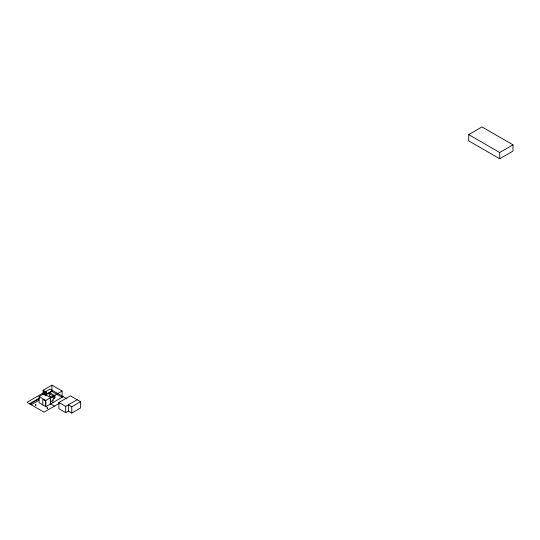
<?xml version="1.0" encoding="UTF-8"?>
<svg xmlns="http://www.w3.org/2000/svg" width="540" height="540" viewBox="0 0 540 540"><rect width="100%" height="100%" fill="white"/><g stroke="black" fill="none" stroke-linecap="round" stroke-linejoin="round"><path stroke-width="0.81" d="M35.336 404.845C36.018 406.89 36.626 403.576 35.397 404.757M46.838 407.707L47.257 408.517M47.608 408.375L47.284 407.498M468.72 134.608L482.004 126.941L513 144.835L513 151.092L499.716 158.76L468.72 140.866L468.72 134.608L499.716 152.503L513 144.835M43.105 394.166L43.105 390.258L51.928 385.162L62.107 391.034L62.107 397.292L51.469 391.142M63.18 396.664L45.833 406.688L39.069 402.779L39.069 396.529L46.521 392.229L46.521 395.354M29.538 403.805L39.44 398.088M44.638 395.091L52.542 390.521M30.011 404.075L39.204 398.763M45.569 395.091L51.934 391.412M49.201 393.64L50.213 393.053L54.979 395.807L54.979 397.892L53.966 398.473L49.201 395.726L49.201 393.64L53.966 396.387L54.979 395.807M31.232 404.784L38.88 400.37M39.069 396.529L45.833 400.43L62.107 391.034M68.357 411.089L65.691 412.627L58.928 408.726L58.928 402.469L70.416 395.834L80.595 401.713L80.595 407.963L71.766 413.06L68.357 411.089L68.357 404.838L77.18 399.742M59.306 403.312L44.003 412.155L27 402.34L50.004 389.057L67.001 398.871M65.691 412.627L65.691 406.377L68.357 404.838L71.766 406.809L80.595 401.713M52.927 399.607L52.603 400.268M53.231 399.607L53.474 400.417L52.663 400.39M43.105 390.258L46.521 392.229M43.855 393.768L50.612 397.67L50.612 403.927M58.928 402.469L65.691 406.377M50.375 400.707L53.285 402.381M50.173 403.677L54.432 406.134M499.716 152.503L499.716 158.76M71.766 406.809L71.766 413.06M53.966 396.387L53.966 398.473M51.928 385.162L51.928 391.419M50.342 398.257L50.342 403.765M45.866 395.752L45.866 392.62L43.848 391.453L43.848 394.592M45.833 400.43L45.833 406.688M45.556 406.526L45.556 401.018L42.822 399.438L42.822 404.946"/></g></svg>
